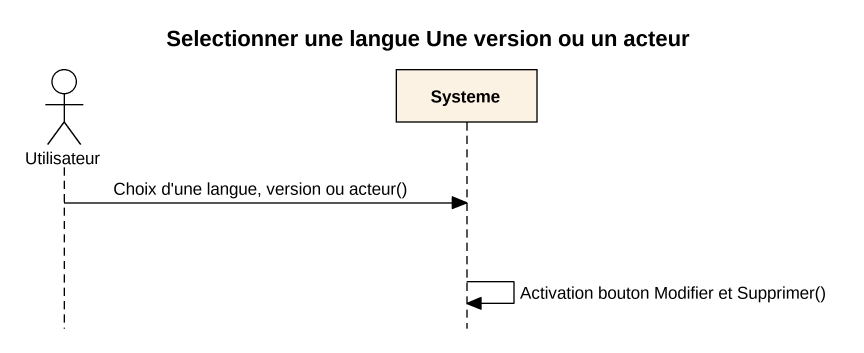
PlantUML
@startuml
title Selectionner une langue Une version ou un acteur
hide footbox
actor Utilisateur
participant Systeme

Utilisateur -> Systeme : Choix d'une langue, version ou acteur()
Systeme -> Systeme : Activation bouton Modifier et Supprimer()
@enduml
